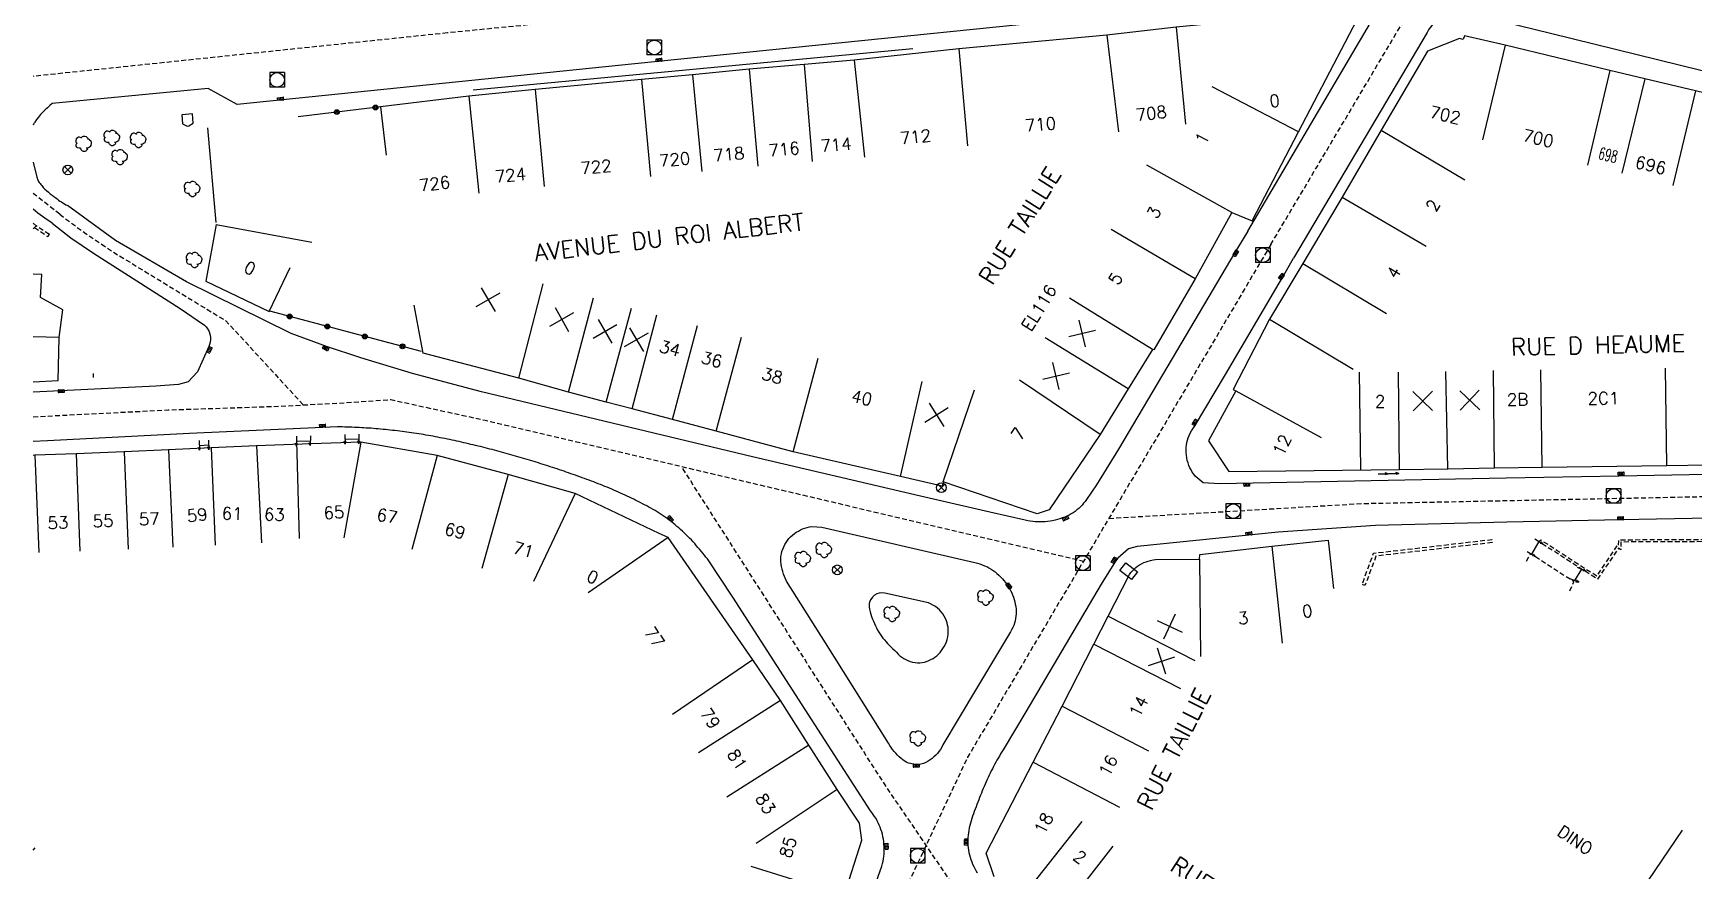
# Model space of a CAD drawing. Header units: millimetres. Extents: x 116000 to 117000, y 126000 to 127000.
# Drawn here: x 116000 to 116170.7, y 126404.2 to 126490.3 of the extents above; entities that cross this region are included whole.
import ezdxf
from ezdxf.enums import TextEntityAlignment as Align

# ---------------------------------------------------------------- set-up
doc = ezdxf.new("R2010")
doc.units = ezdxf.units.MM
doc.linetypes.add('DASHED', pattern=[0.75, 0.5, -0.25])
doc.layers.get('0').update_dxf_attribs({"linetype": 'CONTINUOUS'})
for name, color, linetype in [('W0001', 6, 'DASHED'), ('W0008', 7, 'CONTINUOUS'), ('W0100', 7, 'CONTINUOUS'), ('W0105', 7, 'CONTINUOUS'), ('W0112', 1, 'DASHED'), ('W0300', 7, 'CONTINUOUS'), ('W0322', 7, 'CONTINUOUS'), ('W0334', 7, 'CONTINUOUS'), ('W0400', 7, 'CONTINUOUS'), ('W0420', 7, 'CONTINUOUS'), ('W0469', 7, 'CONTINUOUS'), ('W0984', 7, 'CONTINUOUS'), ('W0989', 7, 'CONTINUOUS'), ('W0991', 7, 'CONTINUOUS'), ('W1102', 7, 'CONTINUOUS'), ('W1471', 7, 'CONTINUOUS')]:
    doc.layers.add(name, color=color, linetype=linetype)
doc.styles.get("Standard").update_dxf_attribs({"font": 'romans.shx', "width": 0.85})

# ---------------------------------------------------------------- blocks, each defined once
blk = doc.blocks.new('t322o')
at = {"color": 0, "linetype": 'Continuous'}
for radius in [0.25, 0.15]:
    blk.add_circle((0, 0), radius, dxfattribs=at)
blk = doc.blocks.new('T300')
for p, q in [((-0.8, 0.51), (-0.86, 0.34)), ((-0.86, 0.34), (-0.86, 0.17)), ((-0.86, 0.17), (-0.74, 0.06)), ((-0.69, 0.63), (-0.8, 0.51)), ((-0.8, -0.06), (-0.74, 0.06)), ((-0.74, 0.06), (-0.69, 0.11)), ((-0.57, 0.69), (-0.69, 0.63)), ((-0.46, 0.69), (-0.57, 0.69)), ((-0.29, 0.63), (-0.46, 0.69)), ((-0.29, 0.63), (-0.17, 0.74)), ((-0.23, 0.57), (-0.29, 0.63)), ((-0.17, 0.74), (-0.06, 0.8)), ((-0.06, 0.8), (0.06, 0.8)), ((0.06, 0.8), (0.23, 0.74)), ((0.23, 0.74), (0.34, 0.63)), ((0.34, 0.63), (0.4, 0.51)), ((0.46, 0.46), (0.34, 0.46)), ((0.4, 0.51), (0.4, 0.46)), ((0.57, 0.4), (0.46, 0.46)), ((0.57, 0.4), (0.69, 0.29)), ((0.69, 0.29), (0.74, 0.17)), ((0.74, 0.06), (0.69, -0.17)), ((0.74, 0.17), (0.74, 0.06)), ((-0.8, -0.17), (-0.8, -0.06)), ((-0.8, -0.23), (-0.8, -0.17)), ((-0.74, -0.34), (-0.8, -0.23)), ((-0.69, -0.4), (-0.74, -0.34)), ((-0.51, -0.46), (-0.69, -0.4)), ((-0.4, -0.46), (-0.51, -0.46)), ((-0.4, -0.46), (-0.34, -0.46)), ((-0.34, -0.46), (-0.34, -0.4)), ((-0.34, -0.51), (-0.34, -0.46)), ((-0.29, -0.63), (-0.34, -0.51)), ((-0.17, -0.74), (-0.29, -0.63)), ((-0.06, -0.8), (-0.17, -0.74)), ((0.06, -0.8), (-0.06, -0.8)), ((0.17, -0.74), (0.06, -0.8)), ((0.23, -0.69), (0.17, -0.74)), ((0.29, -0.46), (0.23, -0.46)), ((0.29, -0.63), (0.23, -0.69)), ((0.46, -0.4), (0.29, -0.46)), ((0.34, -0.51), (0.29, -0.63)), ((0.34, -0.51), (0.34, -0.46)), ((0.57, -0.34), (0.46, -0.4)), ((0.63, -0.29), (0.57, -0.34)), ((0.69, -0.17), (0.63, -0.29))]:
    blk.add_line(p, q)
blk = doc.blocks.new('T420')
for p, q in [((0.75, 0.75), (-0.75, 0.75)), ((-0.75, 0.75), (-0.75, -0.75)), ((0.75, 0.75), (0.75, -0.75)), ((0.75, -0.75), (-0.75, -0.75))]:
    blk.add_line(p, q)
blk.add_ellipse((0, 0), major_axis=(-0.53, 0.53), ratio=1, start_param=3.926991, end_param=10.210176)
blk = doc.blocks.new('T400')
for p, q in [((-0.15, 0.3), (0.15, 0.3)), ((-0.15, -0.25), (-0.15, 0.3)), ((-0.15, 0.15), (0.15, 0.15)), ((-0.15, 0), (0.15, 0)), ((0.15, 0.3), (0.15, -0.25)), ((-0.15, -0.15), (0.15, -0.15)), ((-0.15, -0.25), (-0.15, -0.3)), ((-0.15, -0.3), (0.15, -0.3)), ((0.15, -0.3), (0.15, -0.25))]:
    blk.add_line(p, q)
blk = doc.blocks.new('t105o')
for p, q in [((-0.5, 0), (0.5, 0)), ((0.5, 0), (0.2, 0.1)), ((0.5, 0), (0.2, -0.1))]:
    blk.add_line(p, q)
blk = doc.blocks.new('T1471')
at = {"color": 0, "linetype": 'Continuous', "flags": 128}
blk.add_lwpolyline([(-0.75, -0.5), (-0.75, 0.5), (0.75, 0.5), (0.75, -0.5), (-0.75, -0.5)], dxfattribs=at)
blk = doc.blocks.new('t991o')
at = {"color": 0, "linetype": 'Continuous'}
for p, q in [((-1, 1), (1, -1)), ((-1, -1), (1, 1))]:
    blk.add_line(p, q, dxfattribs=at)
blk = doc.blocks.new('T469')
at = {"color": 0, "linetype": 'Continuous', "flags": 128}
for points in [[(-0.35, 0.35), (0.35, -0.35)], [(-0.35, -0.35), (0.35, 0.35)]]:
    blk.add_lwpolyline(points, dxfattribs=at)
at = {"color": 0, "linetype": 'Continuous'}
blk.add_circle((0, 0), 0.5, dxfattribs=at)

msp = doc.modelspace()

# ---------------------------------------------------------------- linework, layer by layer
at = {"layer": 'W0001'}
for points in [[(117000, 126537.97), (116762.97, 126477.2), (116728.39, 126467.1), (116640.04, 126445.66), (116631.21, 126442.12), (116461.83, 126336.15), (116451.49, 126333.62), (116439.12, 126332.61), (116428.77, 126334.13), (116421.2, 126338.42), (116334.87, 126395.95), (116266.21, 126443.89), (116232.64, 126469.38), (116210.43, 126481.24), (116200.83, 126485.52), (116161.46, 126496.12), (116134.45, 126499.4), (116042.57, 126490.32), (116000, 126485.86)], [(116127.21, 126468.58), (116144.78, 126498.15)], [(116002.73, 126471.69), (116000, 126473.82)]]:
    msp.add_lwpolyline(points, dxfattribs=at)
at = {"layer": 'W0001', "flags": 128}
for points in [[(116002.73, 126471.69), (116003.89, 126470.81), (116005.45, 126469.68), (116008.42, 126467.69), (116019.81, 126460.75), (116027.76, 126452.1)], [(116127.21, 126468.58), (116116.74, 126450.87), (116102.51, 126426.85), (116096.05, 126415.91), (116088.62, 126400.17), (116075.35, 126363.49)], [(116000, 126450.89), (116013.86, 126451.59), (116025.47, 126451.98), (116032.21, 126452.34), (116036.76, 126452.65), (116046.45, 126450.53), (116107.97, 126436.06)], [(116129.38, 126374.93), (116096.32, 126400.19), (116087.34, 126413.4), (116066.63, 126445.78)], [(116110.57, 126440.45), (116136.68, 126441.98), (116214.98, 126443.57), (116221.73, 126443.59), (116225.63, 126443.25), (116229.68, 126442.87), (116235.47, 126441.71), (116240.42, 126440.59), (116258.93, 126436.02)]]:
    msp.add_lwpolyline(points, dxfattribs=at)
at = {"layer": 'W0008', "flags": 128}
for points in [[(116124.85, 126469.96), (116137.45, 126491.36, 0.1303), (116137.83, 126492.56, 0.2069), (116137.1, 126494.08, 0.2101), (116135.73, 126494.62), (116117.45, 126492.8), (116103.7, 126491.4), (116061.84, 126487.13), (116020.95, 126482.98), (116018, 126484.62), (116001.96, 126483.06, 0.0784), (116000.16, 126481.14, 0.021591), (116000, 126480.86, 0.0499)], [(116258.33, 126438.19), (116261.32, 126437.31, 0.0765), (116262.41, 126437.1, 0.2412), (116263.47, 126437.75, 0.1876), (116263.55, 126438.78, 0.172), (116262.28, 126440.42), (116238.41, 126457.83, 0.0183), (116226.46, 126466.12, 0.0211), (116217.21, 126471.3, 0.0053), (116210.37, 126474.67), (116206.8, 126478.59), (116203.14, 126479.97), (116197.78, 126479.83, 0.0096), (116195.05, 126480.66, 0.007), (116191.17, 126481.61), (116156.09, 126490.23), (116147.28, 126492.39, 0.318624), (116143.27, 126490.37), (116129.56, 126467.19)], [(116000, 126477.03), (116000.37, 126475.5, 0.0743), (116000.55, 126475.07, 0.0429), (116000.87, 126474.63, 0.0559), (116002.32, 126473.37, 0.037248), (116003.51, 126472.58)], [(116001.96, 126470.79, -0.043359), (116000, 126472.2, -0.0418)]]:
    msp.add_lwpolyline(points, format="xyb", dxfattribs=at)
for points in [[(116124.85, 126469.96), (116123.51, 126467.76), (116117.07, 126456.86), (116111.57, 126447.55), (116109.3, 126443.91), (116108.26, 126442.4), (116108.12, 126442.19), (116107.96, 126442), (116107.81, 126441.81), (116107.64, 126441.64), (116107.47, 126441.47), (116107.28, 126441.32), (116107.09, 126441.17), (116106.9, 126441.03), (116106.69, 126440.91), (116106.48, 126440.79), (116106.26, 126440.68), (116106.03, 126440.58), (116105.78, 126440.49), (116105.53, 126440.4), (116105.28, 126440.33), (116105.03, 126440.26), (116104.78, 126440.21), (116104.52, 126440.16), (116104.27, 126440.13), (116104.02, 126440.11), (116103.76, 126440.09), (116103.51, 126440.09), (116103.25, 126440.09), (116102.99, 126440.11), (116102.74, 126440.13), (116102.48, 126440.16), (116102.22, 126440.21), (116101.96, 126440.26), (116098.33, 126441.09), (116091.22, 126442.72), (116073.95, 126446.76), (116046.07, 126453.45), (116038.99, 126455.34), (116033.68, 126456.94), (116030.15, 126458.09), (116026.5, 126459.44), (116015.76, 126464.75), (116008.47, 126469.01), (116003.51, 126472.58)], [(116001.96, 126470.79), (116003.87, 126469.27), (116006.21, 126467.7), (116015.1, 126462), (116017.6, 126460.29), (116017.78, 126460.12), (116017.92, 126459.93), (116018.04, 126459.72), (116018.13, 126459.5), (116018.19, 126459.26), (116018.22, 126459.02), (116018.22, 126458.78), (116018.19, 126458.55), (116018.13, 126458.32), (116018.04, 126458.09), (116016.89, 126455.5), (116015.93, 126454.49), (116014.95, 126454.2), (116012.6, 126454.02), (116000, 126453.4)], [(116175.61, 126445.03), (116163.02, 126444.77), (116151.41, 126444.59), (116121.94, 126444.01), (116120.27, 126444.1), (116120.04, 126444.26), (116119.83, 126444.43), (116119.63, 126444.61), (116119.45, 126444.8), (116119.29, 126445), (116119.14, 126445.21), (116119.01, 126445.42), (116118.89, 126445.65), (116118.79, 126445.89), (116118.7, 126446.14), (116118.63, 126446.4), (116118.57, 126446.67), (116118.54, 126446.95), (116118.51, 126447.21), (116118.51, 126447.47), (116118.52, 126447.73), (116118.55, 126447.99), (116118.59, 126448.24), (116118.65, 126448.48), (116118.73, 126448.73), (116118.82, 126448.96), (116118.93, 126449.2), (116119.06, 126449.43), (116119.2, 126449.65), (116119.36, 126449.88), (116122.54, 126455.24), (116128.4, 126465.21), (116129.56, 126467.19)], [(116085.31, 126399.31), (116087.23, 126404.73), (116087.3, 126404.98), (116087.35, 126405.23), (116087.4, 126405.48), (116087.43, 126405.73), (116087.46, 126405.98), (116087.47, 126406.23), (116087.48, 126406.49), (116087.47, 126406.74), (116087.45, 126406.99), (116087.43, 126407.24), (116087.39, 126407.5), (116087.34, 126407.75), (116087.28, 126408), (116087.22, 126408.24), (116087.14, 126408.48), (116087.06, 126408.71), (116086.96, 126408.94), (116086.86, 126409.17), (116086.75, 126409.39), (116086.63, 126409.6), (116086.49, 126409.81), (116086.35, 126410.02), (116086.21, 126410.22), (116086.05, 126410.42), (116079.35, 126420.81), (116071.93, 126432.37), (116069.3, 126436.28), (116069.14, 126436.48), (116068.99, 126436.68), (116068.83, 126436.89), (116068.66, 126437.08), (116068.5, 126437.28), (116068.33, 126437.47), (116068.16, 126437.67), (116067.99, 126437.86), (116067.82, 126438.04), (116067.65, 126438.23), (116067.47, 126438.41), (116067.29, 126438.59), (116067.11, 126438.77), (116066.92, 126438.95), (116066.74, 126439.12), (116066.55, 126439.3), (116066.36, 126439.47), (116066.16, 126439.63), (116065.97, 126439.8), (116065.77, 126439.96), (116065.57, 126440.12), (116065.37, 126440.28), (116065.17, 126440.44), (116064.97, 126440.58), (116064.76, 126440.72), (116064.56, 126440.86), (116064.35, 126440.99), (116064.14, 126441.12), (116063.92, 126441.25), (116063.71, 126441.37), (116063.49, 126441.5), (116063.28, 126441.61), (116063.06, 126441.73), (116062.84, 126441.85), (116062.62, 126441.96), (116062.39, 126442.07), (116062.17, 126442.19), (116061.95, 126442.3), (116061.73, 126442.41), (116061.51, 126442.52), (116061.28, 126442.63), (116061.06, 126442.74), (116060.83, 126442.84), (116060.6, 126442.95), (116060.38, 126443.05), (116060.15, 126443.15), (116059.92, 126443.26), (116059.69, 126443.35), (116059.46, 126443.45), (116059.23, 126443.55), (116059, 126443.64), (116058.77, 126443.74), (116058.54, 126443.83), (116058.3, 126443.92), (116058.07, 126444.01), (116057.84, 126444.1), (116057.61, 126444.19), (116057.37, 126444.28), (116057.14, 126444.37), (116056.9, 126444.46), (116056.67, 126444.54), (116056.44, 126444.63), (116056.2, 126444.71), (116055.97, 126444.79), (116055.73, 126444.88), (116055.5, 126444.96), (116055.26, 126445.04), (116055.03, 126445.13), (116054.79, 126445.21), (116054.56, 126445.29), (116054.32, 126445.37), (116054.08, 126445.45), (116053.85, 126445.53), (116053.61, 126445.6), (116053.37, 126445.68), (116053.14, 126445.76), (116052.9, 126445.84), (116052.66, 126445.91), (116052.43, 126445.99), (116052.19, 126446.06), (116051.95, 126446.14), (116051.71, 126446.21), (116051.48, 126446.29), (116051.24, 126446.36), (116051, 126446.43), (116050.76, 126446.5), (116050.52, 126446.57), (116050.28, 126446.64), (116050.04, 126446.71), (116049.8, 126446.78), (116049.56, 126446.85), (116049.33, 126446.92), (116049.09, 126446.99), (116048.85, 126447.05), (116048.61, 126447.12), (116048.36, 126447.19), (116048.12, 126447.25), (116047.88, 126447.32), (116047.64, 126447.38), (116047.4, 126447.45), (116047.16, 126447.51), (116046.92, 126447.57), (116046.68, 126447.63), (116046.44, 126447.69), (116046.2, 126447.76), (116045.96, 126447.82), (116045.72, 126447.88), (116045.47, 126447.93), (116045.23, 126447.99), (116044.99, 126448.05), (116044.75, 126448.11), (116044.51, 126448.17), (116044.27, 126448.22), (116044.02, 126448.28), (116043.78, 126448.33), (116043.54, 126448.39), (116043.3, 126448.44), (116043.05, 126448.49), (116042.81, 126448.54), (116042.57, 126448.59), (116042.32, 126448.64), (116042.08, 126448.69), (116041.84, 126448.74), (116041.59, 126448.79), (116041.35, 126448.83), (116041.1, 126448.88), (116040.86, 126448.92), (116040.62, 126448.97), (116040.37, 126449.01), (116040.13, 126449.05), (116039.88, 126449.09), (116039.64, 126449.13), (116039.39, 126449.17), (116039.14, 126449.21), (116038.9, 126449.24), (116038.65, 126449.28), (116038.41, 126449.31), (116038.16, 126449.34), (116037.92, 126449.38), (116037.67, 126449.41), (116037.43, 126449.44), (116037.18, 126449.47), (116036.94, 126449.49), (116036.69, 126449.52), (116036.45, 126449.55), (116036.2, 126449.57), (116035.96, 126449.59), (116035.71, 126449.62), (116035.47, 126449.64), (116035.22, 126449.66), (116034.98, 126449.68), (116034.73, 126449.7), (116034.48, 126449.72), (116034.24, 126449.73), (116033.99, 126449.75), (116033.75, 126449.76), (116033.5, 126449.78), (116033.25, 126449.79), (116033.01, 126449.8), (116032.76, 126449.81), (116032.51, 126449.82), (116032.27, 126449.83), (116032.02, 126449.83), (116031.77, 126449.84), (116031.53, 126449.85), (116031.28, 126449.85), (116016.06, 126449.17), (116001.47, 126448.42), (116000, 126448.34)], [(116176.04, 126440.55), (116163.18, 126440.29), (116151.46, 126440.05), (116137.97, 126439.73), (116127.97, 126439.04), (116113.49, 126437.55), (116112.58, 126437.33), (116111.47, 126436.36), (116111.24, 126436.07), (116109.77, 126433.69), (116102.02, 126420.57), (116099.71, 126416.67), (116099.57, 126416.46), (116099.44, 126416.25), (116099.31, 126416.03), (116099.19, 126415.82), (116099.06, 126415.6), (116098.94, 126415.39), (116098.82, 126415.17), (116098.7, 126414.95), (116098.59, 126414.73), (116098.48, 126414.51), (116098.36, 126414.28), (116098.25, 126414.06), (116098.15, 126413.83), (116098.04, 126413.61), (116097.94, 126413.38), (116097.84, 126413.15), (116097.74, 126412.92), (116097.65, 126412.69), (116097.55, 126412.46), (116097.46, 126412.23), (116097.37, 126412), (116097.28, 126411.76), (116097.19, 126411.52), (116097.09, 126411.29), (116097, 126411.05), (116096.91, 126410.81), (116096.82, 126410.58), (116096.73, 126410.34), (116096.64, 126410.1), (116096.56, 126409.86), (116096.48, 126409.62), (116096.4, 126409.38), (116096.33, 126409.14), (116096.27, 126408.89), (116096.22, 126408.65), (116096.17, 126408.4), (116096.13, 126408.15), (116096.1, 126407.89), (116096.07, 126407.64), (116096.06, 126407.38), (116096.06, 126407.12), (116096.07, 126406.86), (116096.1, 126406.61), (116096.13, 126406.36), (116096.18, 126406.11), (116096.24, 126405.87), (116096.3, 126405.63), (116096.38, 126405.4), (116096.47, 126405.16), (116096.56, 126404.93), (116096.67, 126404.7), (116096.78, 126404.48), (116096.9, 126404.26), (116097.03, 126404.04)]]:
    msp.add_lwpolyline(points, dxfattribs=at)
for points in [[(116077.04, 126437.3), (116077.14, 126437.53), (116077.25, 126437.76), (116077.38, 126437.97), (116077.52, 126438.18), (116077.68, 126438.37), (116077.85, 126438.55), (116078.04, 126438.73), (116078.24, 126438.89), (116078.44, 126439.03), (116078.65, 126439.15), (116078.86, 126439.27), (116079.08, 126439.36), (116079.31, 126439.45), (116079.54, 126439.51), (116079.78, 126439.57), (116080.03, 126439.61), (116081.06, 126439.53), (116096.79, 126435.91), (116097.05, 126435.84), (116097.3, 126435.77), (116097.54, 126435.69), (116097.78, 126435.59), (116098.01, 126435.49), (116098.23, 126435.37), (116098.45, 126435.24), (116098.66, 126435.1), (116098.87, 126434.95), (116099.06, 126434.79), (116099.26, 126434.61), (116099.44, 126434.43), (116099.62, 126434.24), (116099.78, 126434.05), (116099.94, 126433.86), (116100.08, 126433.66), (116100.22, 126433.45), (116100.35, 126433.25), (116100.47, 126433.03), (116100.58, 126432.81), (116100.67, 126432.59), (116100.76, 126432.36), (116100.84, 126432.12), (116100.9, 126431.88), (116100.95, 126431.63), (116100.99, 126431.38), (116101.02, 126431.13), (116101.03, 126430.88), (116101.02, 126430.64), (116101.01, 126430.39), (116100.97, 126430.16), (116100.92, 126429.92), (116100.86, 126429.69), (116100.78, 126429.46), (116100.68, 126429.23), (116100.57, 126429.01), (116100.45, 126428.79), (116096.85, 126422.8), (116093.5, 126417.18), (116093.38, 126416.94), (116093.25, 126416.72), (116093.1, 126416.5), (116092.94, 126416.31), (116092.78, 126416.12), (116092.59, 126415.95), (116092.4, 126415.79), (116092.2, 126415.64), (116091.98, 126415.5), (116091.75, 126415.38), (116091.5, 126415.27), (116091.24, 126415.19), (116090.98, 126415.16), (116090.72, 126415.17), (116090.45, 126415.2), (116090.19, 126415.25), (116089.98, 126415.3), (116089.79, 126415.37), (116089.61, 126415.48), (116089.4, 126415.63), (116089.2, 126415.79), (116089.01, 126415.96), (116088.83, 126416.13), (116088.66, 126416.32), (116088.5, 126416.51), (116088.34, 126416.71), (116088.2, 126416.92), (116088.06, 126417.13), (116087.93, 126417.35), (116081.43, 126427.67), (116077.44, 126434.01), (116077.33, 126434.25), (116077.23, 126434.49), (116077.13, 126434.73), (116077.06, 126434.98), (116076.99, 126435.24), (116076.93, 126435.49), (116076.89, 126435.75), (116076.86, 126436.01), (116076.85, 126436.28), (116076.86, 126436.54), (116076.9, 126436.8), (116076.96, 126437.05)], [(116088.72, 126426.69), (116088.9, 126426.51), (116089.08, 126426.34), (116089.28, 126426.19), (116089.48, 126426.06), (116089.69, 126425.94), (116089.91, 126425.84), (116090.15, 126425.76), (116090.39, 126425.69), (116090.64, 126425.63), (116090.89, 126425.6), (116091.13, 126425.6), (116091.37, 126425.63), (116091.6, 126425.68), (116091.83, 126425.75), (116092.06, 126425.84), (116092.28, 126425.94), (116092.49, 126426.06), (116092.69, 126426.19), (116092.88, 126426.34), (116093.05, 126426.51), (116093.21, 126426.68), (116093.36, 126426.87), (116093.5, 126427.07), (116093.64, 126427.3), (116093.76, 126427.53), (116093.87, 126427.77), (116093.95, 126428.02), (116094.01, 126428.28), (116094.05, 126428.55), (116094.06, 126428.79), (116094.06, 126429.03), (116094.03, 126429.26), (116093.99, 126429.49), (116093.93, 126429.72), (116093.86, 126429.94), (116093.76, 126430.16), (116093.64, 126430.4), (116093.49, 126430.63), (116093.33, 126430.84), (116093.15, 126431.04), (116092.95, 126431.22), (116092.73, 126431.39), (116092.04, 126431.76), (116087.53, 126432.78), (116087.23, 126432.8), (116086.96, 126432.77), (116086.7, 126432.69), (116086.48, 126432.56), (116086.27, 126432.37), (116086.09, 126432.13), (116085.97, 126431.88), (116085.91, 126431.62), (116085.92, 126431.36), (116085.96, 126431.11), (116086.03, 126430.85), (116086.11, 126430.6), (116086.18, 126430.36), (116086.27, 126430.11), (116086.36, 126429.88), (116086.46, 126429.65), (116086.57, 126429.42), (116086.68, 126429.2), (116086.8, 126428.98), (116086.93, 126428.77), (116087.06, 126428.56), (116087.2, 126428.35), (116087.34, 126428.15), (116087.5, 126427.96), (116087.66, 126427.77), (116087.82, 126427.58), (116088, 126427.4), (116088.18, 126427.22), (116088.37, 126427.05), (116088.56, 126426.88)]]:
    msp.add_lwpolyline(points, close=True, dxfattribs=at)
at = {"layer": 'W0100', "flags": 128}
for points in [[(116123.21, 126471.88), (116125.3, 126471.03), (116130.07, 126480.15), (116136.51, 126492.48), (116136.1, 126492.7), (116117.48, 126490.92), (116110.37, 126490.08), (116095.15, 126488.69), (116084.37, 126487.51), (116079.25, 126487.08), (116073.59, 126486.59), (116067.77, 126486.02), (116062.52, 126485.54), (116051.59, 126484.51), (116044.79, 126483.81), (116035.7, 126482.73), (116036.29, 126477.76)], [(116215.7, 126464.77), (116217.81, 126469.3), (116209.11, 126473.35), (116200.33, 126477.37), (116190.97, 126479.64), (116185.33, 126481), (116177.39, 126482.81), (116170.86, 126484.36), (116165.64, 126485.62), (116162.06, 126486.47), (116151.3, 126489.05), (116147.13, 126490.03), (116147, 126489.65), (116146.6, 126489.74), (116143.32, 126488.43), (116138.54, 126480.32), (116134.53, 126473.45), (116130.51, 126466.63)], [(116017.9, 126480.56), (116018.77, 126470.86)], [(116123.21, 126471.88), (116119.44, 126465.07), (116115.18, 126457.76), (116115.04, 126457.81), (116112.54, 126453.75), (116109.66, 126449.07), (116104.44, 126441.34), (116103.2, 126440.9), (116093.53, 126444.21), (116093.42, 126443.77), (116089.14, 126444.76), (116078.1, 126447.27), (116070.2, 126449.4), (116065.72, 126450.59), (116061.58, 126451.69), (116058.9, 126452.39), (116055.01, 126453.43), (116049.9, 126454.86), (116040.07, 126457.43), (116039.16, 126462.35)], [(116000, 126470.19), (116000.3, 126470.49), (116000, 126470.79)], [(116018.8, 126470.63), (116017.73, 126464.81), (116024.24, 126461.7), (116026.4, 126466.21)], [(116130.51, 126466.63), (116127.09, 126460.9), (116123.34, 126453.68), (116123.6, 126453.54), (116120.8, 126448.42), (116122.89, 126445.27), (116140.45, 126445.47), (116145.4, 126445.54), (116150.22, 126445.64), (116155.09, 126445.7), (116167.91, 126445.88), (116172.19, 126445.96), (116181.19, 126446.02), (116190.53, 126446.66), (116198.19, 126447.26), (116208.05, 126447.93), (116207.71, 126452.92)], [(116000, 126454.49), (116002.56, 126454.6), (116002.67, 126459.04), (116003.03, 126461.88), (116000.75, 126463.13), (116000.89, 126465.5), (116000, 126465.55)], [(116083.34, 126401.69), (116085.16, 126407.38), (116084.92, 126409.15), (116082.63, 126412.59), (116079.74, 126417.15), (116076.81, 126421.74), (116073.97, 126425.92), (116065.27, 126438.49), (116064.33, 126438.9), (116055.72, 126443.01), (116048.82, 126444.94), (116041.53, 126446.9), (116033.66, 126448.29), (116028.56, 126448.1), (116022.96, 126447.91), (116018.28, 126447.68), (116013.9, 126447.49), (116009.34, 126447.29), (116004.43, 126447.08), (116000.15, 126446.93), (116000, 126446.92)], [(116017.08, 126447.94), (116018.03, 126447.99)], [(116027.06, 126448.38), (116028.48, 126448.42)], [(116032.04, 126448.58), (116033.47, 126448.61)], [(116138.76, 126445.03), (116139.86, 126445.05)], [(116098.79, 126403.64), (116097.96, 126406.07), (116102.8, 126415.39), (116105.76, 126421.14), (116109.02, 126427.52), (116110.51, 126430.42), (116112.7, 126434.7), (116112.84, 126434.89), (116112.99, 126435.07), (116113.15, 126435.24), (116113.32, 126435.4), (116113.51, 126435.54), (116113.71, 126435.67), (116113.93, 126435.79), (116114.16, 126435.9), (116114.39, 126435.99), (116114.62, 126436.07), (116114.86, 126436.13), (116115.11, 126436.18), (116115.36, 126436.21), (116119.89, 126436.25), (116119.9, 126436.75), (116127.3, 126437.58), (116133.11, 126438.21), (116133.65, 126433.24)], [(116154.77, 126438.06), (116154.02, 126436.76)], [(116159.14, 126435.23), (116158.42, 126434.08)]]:
    msp.add_lwpolyline(points, dxfattribs=at)
msp.add_lwpolyline([(116016.38, 126482), (116015.29, 126481.9), (116015.33, 126480.99), (116015.81, 126480.74), (116016.01, 126480.76), (116016.44, 126481.04)], close=True, dxfattribs=at)
at = {"layer": 'W0112'}
msp.add_lwpolyline([(116000.13, 126470.32), (116001.52, 126469.4), (116001.66, 126469.61), (116000.3, 126470.49)], dxfattribs=at)
at = {"layer": 'W0112', "flags": 128}
for points in [[(116006.19, 126454.93), (116006.18, 126455.32)], [(116157.93, 126432.99), (116158.36, 126433.94), (116153.92, 126436.81), (116153.39, 126435.92)]]:
    msp.add_lwpolyline(points, dxfattribs=at)
for points in [[(116149.97, 126437.96), (116138.02, 126436.57), (116136.89, 126433.56), (116136.59, 126433.67), (116137.78, 126436.87), (116149.93, 126438.28)], [(116218.75, 126438.21), (116197.53, 126438.19), (116174.01, 126438.07), (116163.2, 126438.02), (116163.19, 126437.22), (116162.94, 126437.38), (116160.8, 126434.2), (116159.37, 126435.12), (116159.15, 126435.22), (116154.77, 126438.06), (116154.96, 126438.24), (116160.73, 126434.53), (116162.87, 126437.7), (116162.96, 126437.64), (116162.97, 126438.25), (116174, 126438.31), (116197.53, 126438.42), (116218.75, 126438.45)]]:
    msp.add_lwpolyline(points, close=True, dxfattribs=at)
at = {"layer": 'W0322', "flags": 128}
for points in [[(116035.7, 126482.73), (116027.24, 126481.71)], [(116039.9, 126457.6), (116024.31, 126461.73)]]:
    msp.add_lwpolyline(points, dxfattribs=at)
at = {"layer": 'W0334', "flags": 128}
msp.add_lwpolyline([(116090.43, 126488.68), (116045.23, 126484.43)], dxfattribs=at)
at = {"layer": 'W1102'}
for p, q in [((116117.48, 126490.92), (116118.43, 126480.96)), ((116095.15, 126488.69), (116096.05, 126478.73)), ((116110.37, 126490.08), (116111.55, 126480.15)), ((116151.3, 126489.05), (116148.96, 126479.33)), ((116079.25, 126487.08), (116080.08, 126477.12)), ((116084.37, 126487.51), (116085.46, 126477.57)), ((116062.52, 126485.54), (116063.45, 126475.58)), ((116067.77, 126486.02), (116068.73, 126476.07)), ((116073.59, 126486.59), (116074.47, 126476.63)), ((116162.06, 126486.47), (116159.75, 126476.74)), ((116165.64, 126485.62), (116163.3, 126475.9)), ((116044.79, 126483.81), (116045.8, 126473.86)), ((116051.59, 126484.51), (116052.53, 126474.55)), ((116130.07, 126480.15), (116121.2, 126484.78)), ((116170.86, 126484.36), (116168.55, 126474.63)), ((116138.54, 126480.32), (116147.16, 126475.24)), ((116134.53, 126473.45), (116143.17, 126468.41))]:
    msp.add_line(p, q, dxfattribs=at)
at = {"layer": 'W1102', "flags": 128}
for points in [[(116123.21, 126471.88), (116114.46, 126476.73)], [(116018.8, 126470.63), (116028.63, 126468.82)], [(116119.44, 126465.07), (116110.8, 126470.11)], [(116130.51, 126466.63), (116139.1, 126461.51)], [(116049.9, 126454.86), (116052.43, 126464.53)], [(116055.01, 126453.43), (116057.6, 126463.09)], [(116115.04, 126457.81), (116106.53, 126463.06)], [(116058.9, 126452.39), (116061.5, 126462.04)], [(116061.58, 126451.69), (116064.11, 126461.36)], [(116065.72, 126450.59), (116068.28, 126460.25)], [(116127.09, 126460.9), (116135.68, 126455.78)], [(116002.67, 126459.04), (116000, 126459.11)], [(116070.2, 126449.4), (116072.8, 126459.05)], [(116112.54, 126453.75), (116104.02, 126458.99)], [(116078.1, 126447.27), (116080.7, 126456.92)], [(116089.14, 126444.76), (116091.36, 126454.51)], [(116109.66, 126449.07), (116101.37, 126454.66)], [(116136.45, 126445.47), (116136.34, 126455.47)], [(116140.45, 126445.47), (116140.34, 126455.47)], [(116145.4, 126445.54), (116145.19, 126455.54)], [(116150.22, 126445.64), (116150.09, 126455.64)], [(116155.09, 126445.7), (116154.95, 126455.7)], [(116167.91, 126445.88), (116167.77, 126455.88)], [(116093.53, 126444.21), (116096.76, 126453.67)], [(116123.6, 126453.54), (116132.37, 126448.75)], [(116018.28, 126447.68), (116018.71, 126437.69)], [(116022.96, 126447.91), (116023.45, 126437.92)], [(116027.06, 126448.38), (116027.34, 126438.38)], [(116033.66, 126448.29), (116031.93, 126438.44)], [(116000.15, 126446.93), (116000.58, 126436.94)], [(116004.43, 126447.08), (116004.8, 126437.09)], [(116009.34, 126447.29), (116009.76, 126437.3)], [(116013.9, 126447.49), (116014.34, 126437.5)], [(116041.53, 126446.9), (116038.93, 126437.25)], [(116048.82, 126444.94), (116046.12, 126435.31)], [(116055.72, 126443.01), (116051.41, 126433.98)], [(116065.27, 126438.49), (116057.05, 126432.8)], [(116127.3, 126437.58), (116128.38, 126427.63)], [(116119.89, 126436.25), (116119.99, 126426.25)], [(116110.51, 126430.42), (116119.41, 126425.86)], [(116109.02, 126427.52), (116117.92, 126422.96)], [(116073.97, 126425.92), (116065.7, 126420.29)], [(116076.81, 126421.74), (116068.39, 126416.35)], [(116105.76, 126421.14), (116114.65, 126416.57)], [(116079.74, 126417.15), (116071.29, 126411.81)], [(116102.8, 126415.39), (116111.67, 126410.78)], [(116082.63, 126412.59), (116074.3, 126407.05)], [(116101.61, 126401.47), (116107.83, 126409.31)], [(116169.5, 126408.41), (116163.89, 126400.13)], [(116000, 126406.35), (116000.19, 126406.61)], [(116104.87, 126398.89), (116111.01, 126406.78)], [(116083.34, 126401.69), (116073.8, 126404.69)]]:
    msp.add_lwpolyline(points, dxfattribs=at)

# ---------------------------------------------------------------- block references
at = {"layer": 'W0105'}
for p, rotation in [((116017.08, 126447.94), 271.4233110517346), ((116018.03, 126447.99), 271.1525349651919), ((116027.06, 126448.38), 269.9385700697499), ((116028.48, 126448.42), 268.8186630276784), ((116032.04, 126448.58), 271.9159543521729), ((116033.47, 126448.61), 271.2359492469161), ((116154.77, 126438.06), 327.1146412875993), ((116154, 126436.78), 329.2901861883902), ((116158.42, 126434.08), 336.9426441300822), ((116159.15, 126435.23), 334.668214772899)]:
    msp.add_blockref('t105o', p, dxfattribs=dict(at, rotation=rotation))
for p in [(116138.76, 126445.03), (116139.86, 126445.05)]:
    msp.add_blockref('t105o', p, dxfattribs=at)
at = {"layer": 'W0300'}
for p in [(116008.12, 126479.53), (116010.83, 126479.32), (116005.23, 126478.93), (116008.93, 126477.56), (116016.38, 126474.28), (116016.59, 126466.99), (116081.31, 126437.2), (116079.14, 126436.27), (116097.92, 126432.31), (116088.3, 126430.63), (116090.96, 126417.84)]:
    msp.add_blockref('T300', p, dxfattribs=at)
at = {"layer": 'W0322'}
for p, rotation in [((116031.21, 126482.19), 186.8464596775656), ((116035.18, 126482.66), 186.8464596775656), ((116026.36, 126461.19), 165.1668891335013), ((116030.23, 126460.16), 165.1668891335013), ((116034.09, 126459.14), 165.1668891335013), ((116037.96, 126458.12), 165.1668891335013)]:
    msp.add_blockref('t322o', p, dxfattribs=dict(at, rotation=rotation))
at = {"layer": 'W0400'}
for p, rotation in [((116064.33, 126487.54), 95.2057856959515), ((116025.44, 126483.55), 95.9556476742151), ((116123.61, 126467.69), 325.6050153175617), ((116128.3, 126465.29), 142.0043489757766), ((116018.12, 126457.77), 336.0545238063947), ((116030.05, 126457.92), 239.5818086901767), ((116002.86, 126453.53), 272.8118351047654), ((116029.75, 126449.97), 92.56691796149047), ((116119.41, 126450.3), 149.3533929552309), ((116163.22, 126445.04), 91.17584255773056), ((116124.72, 126443.9), 271.1211373343834), ((116065.51, 126440.41), 42.47103588782964), ((116106.1, 126440.43), 295.8315695809303), ((116124.97, 126438.88), 95.85952055354538), ((116163.17, 126440.45), 91.16667804419723), ((116111.09, 126436.14), 148.2566696543634), ((116100.29, 126433.51), 38.43152735813354), ((116090.76, 126415.04), 268.6638069331268), ((116087.7, 126406.77), 3.855099187859559), ((116095.89, 126407.19), 179.9204208959469)]:
    msp.add_blockref('T400', p, dxfattribs=dict(at, rotation=rotation))
at = {"layer": 'W0420'}
for p in [(116063.84, 126488.83), (116025.07, 126485.5), (116126.39, 126467.48), (116162.44, 126442.75), (116123.35, 126441.19), (116107.88, 126435.86), (116090.91, 126405.79)]:
    msp.add_blockref('T420', p, dxfattribs=at)
at = {"layer": 'W0469'}
for p in [(116003.56, 126476.25), (116093.35, 126443.61), (116082.65, 126435.16)]:
    msp.add_blockref('T469', p, dxfattribs=at)
at = {"layer": 'W0991'}
for p, rotation in [((116046.76, 126462.92), 345.3257138529625), ((116054.33, 126460.89), 344.426654467181), ((116058.77, 126459.67), 344.9463931773324), ((116062.01, 126458.81), 345.3721708216054), ((116107.83, 126459.45), 58.36615074866693), ((116105.14, 126455.08), 58.37317131353647), ((116142.83, 126452.5), 0.8240680394315179), ((116147.66, 126452.59), 1.207247877142865), ((116092.85, 126451.09), 347.0629158966079), ((116116.81, 126429.35), 20.02392015541031), ((116116, 126425.78), 62.87893179403582)]:
    msp.add_blockref('t991o', p, dxfattribs=dict(at, rotation=rotation))
at = {"layer": 'W1471', "rotation": 141.7001118813975}
msp.add_blockref('T1471', (116112.6, 126435.02), dxfattribs=at)

# ---------------------------------------------------------------- texts
at = {"layer": 'W0984'}
for s, rotation, p in [('EL116', 58.3662, (116103.4, 126462.09)), ('DINO', 325.985, (116158.49, 126407.4))]:
    msp.add_text(s, height=1.25, rotation=rotation, dxfattribs=at).set_placement(p, align=Align.MIDDLE)
at = {"layer": 'W0989'}
for s, rotation, p in [('RUE TAILLIE', 58.2245, (116101.41, 126470.53)), ('AVENUE DU ROI ALBERT', 6.6376, (116065.37, 126469.33)), ('RUE D HEAUME', 1.2937, (116160.85, 126458.26)), ('RUE TAILLIE', 62.9898, (116117.24, 126416.76)), ('RUE FORT MAHON', 326.551, (116125.92, 126399.35))]:
    msp.add_text(s, height=1.75, rotation=rotation, dxfattribs=at).set_placement(p, align=Align.MIDDLE)
at = {"layer": 'W0991'}
for s, rotation, p in [('0', 5.4598, (116127.6, 126483.35)), ('708', 6.7428, (116114.92, 126482.06)), ('702', 346.7513, (116145.13, 126481.9)), ('712', 6.2469, (116090.68, 126479.65)), ('710', 5.2021, (116103.53, 126480.92)), ('700', 346.5115, (116154.7, 126479.5)), ('718', 5.5203, (116071.5, 126477.85)), ('716', 5.0196, (116077.17, 126478.37)), ('714', 4.7506, (116082.51, 126478.83)), ('1', 62.4006, (116120.15, 126479.52)), ('722', 5.3966, (116057.85, 126476.56)), ('720', 5.3013, (116065.93, 126477.32)), ('696', 346.4323, (116166.26, 126476.73)), ('726', 6.8226, (116041.25, 126474.83)), ('724', 5.8165, (116049.05, 126475.7)), ('3', 61.0323, (116115.2, 126471.87)), ('2', 59.7038, (116143.88, 126472.6)), ('0', 334.4267, (116022.28, 126466.15)), ('5', 58.8038, (116111.25, 126465.07)), ('4', 59.4937, (116139.84, 126465.73)), ('34', 345.1088, (116065.45, 126457.9)), ('36', 345.1247, (116069.75, 126456.76)), ('38', 344.9224, (116075.97, 126455.09)), ('40', 347.1849, (116085.17, 126452.84)), ('2B', 0.7235, (116152.57, 126452.67)), ('2C1', 0.8023, (116161.4, 126452.79)), ('7', 56.0082, (116101.25, 126449.12)), ('12', 64.2106, (116128.37, 126448)), ('55', 2.4091, (116007.18, 126440.19)), ('57', 2.5103, (116011.93, 126440.4)), ('59', 6.6833, (116016.85, 126440.79)), ('61', 358.9951, (116020.45, 126440.95)), ('63', 358.1823, (116024.79, 126440.85)), ('65', 4.4063, (116030.9, 126441.05)), ('67', 350.0252, (116036.38, 126440.7)), ('53', 2.1298, (116002.55, 126440.01)), ('69', 344.9388, (116043.36, 126439.16)), ('71', 344.3435, (116050.38, 126437.23)), ('0', 334.678, (116057.5, 126434.42)), ('3', 6.3295, (116124.37, 126430.21)), ('0', 6.1901, (116130.96, 126430.93)), ('77', 304.6663, (116063.86, 126428.22)), ('14', 62.8843, (116113.62, 126421.14)), ('79', 304.215, (116069.6, 126419.89)), ('81', 302.6346, (116072.38, 126415.67)), ('16', 62.7751, (116110.5, 126415.06)), ('83', 302.3141, (116075.27, 126411.13)), ('18', 62.5498, (116103.87, 126409.12)), ('85', 72.3335, (116077.58, 126406.66)), ('2', 321.5786, (116107.59, 126405.67))]:
    msp.add_text(s, height=1.25, rotation=rotation, dxfattribs=at).set_placement(p, align=Align.MIDDLE)
at = {"layer": 'W0991', "width": 0.6}
msp.add_text('698', height=1.25, rotation=346.6341, dxfattribs=at).set_placement((116161.89, 126477.77), align=Align.MIDDLE)
at = {"layer": 'W0991'}
msp.add_text('2', height=1.25, dxfattribs=at).set_placement((116138.45, 126452.47), align=Align.MIDDLE)

doc.saveas('drawing.dxf')
